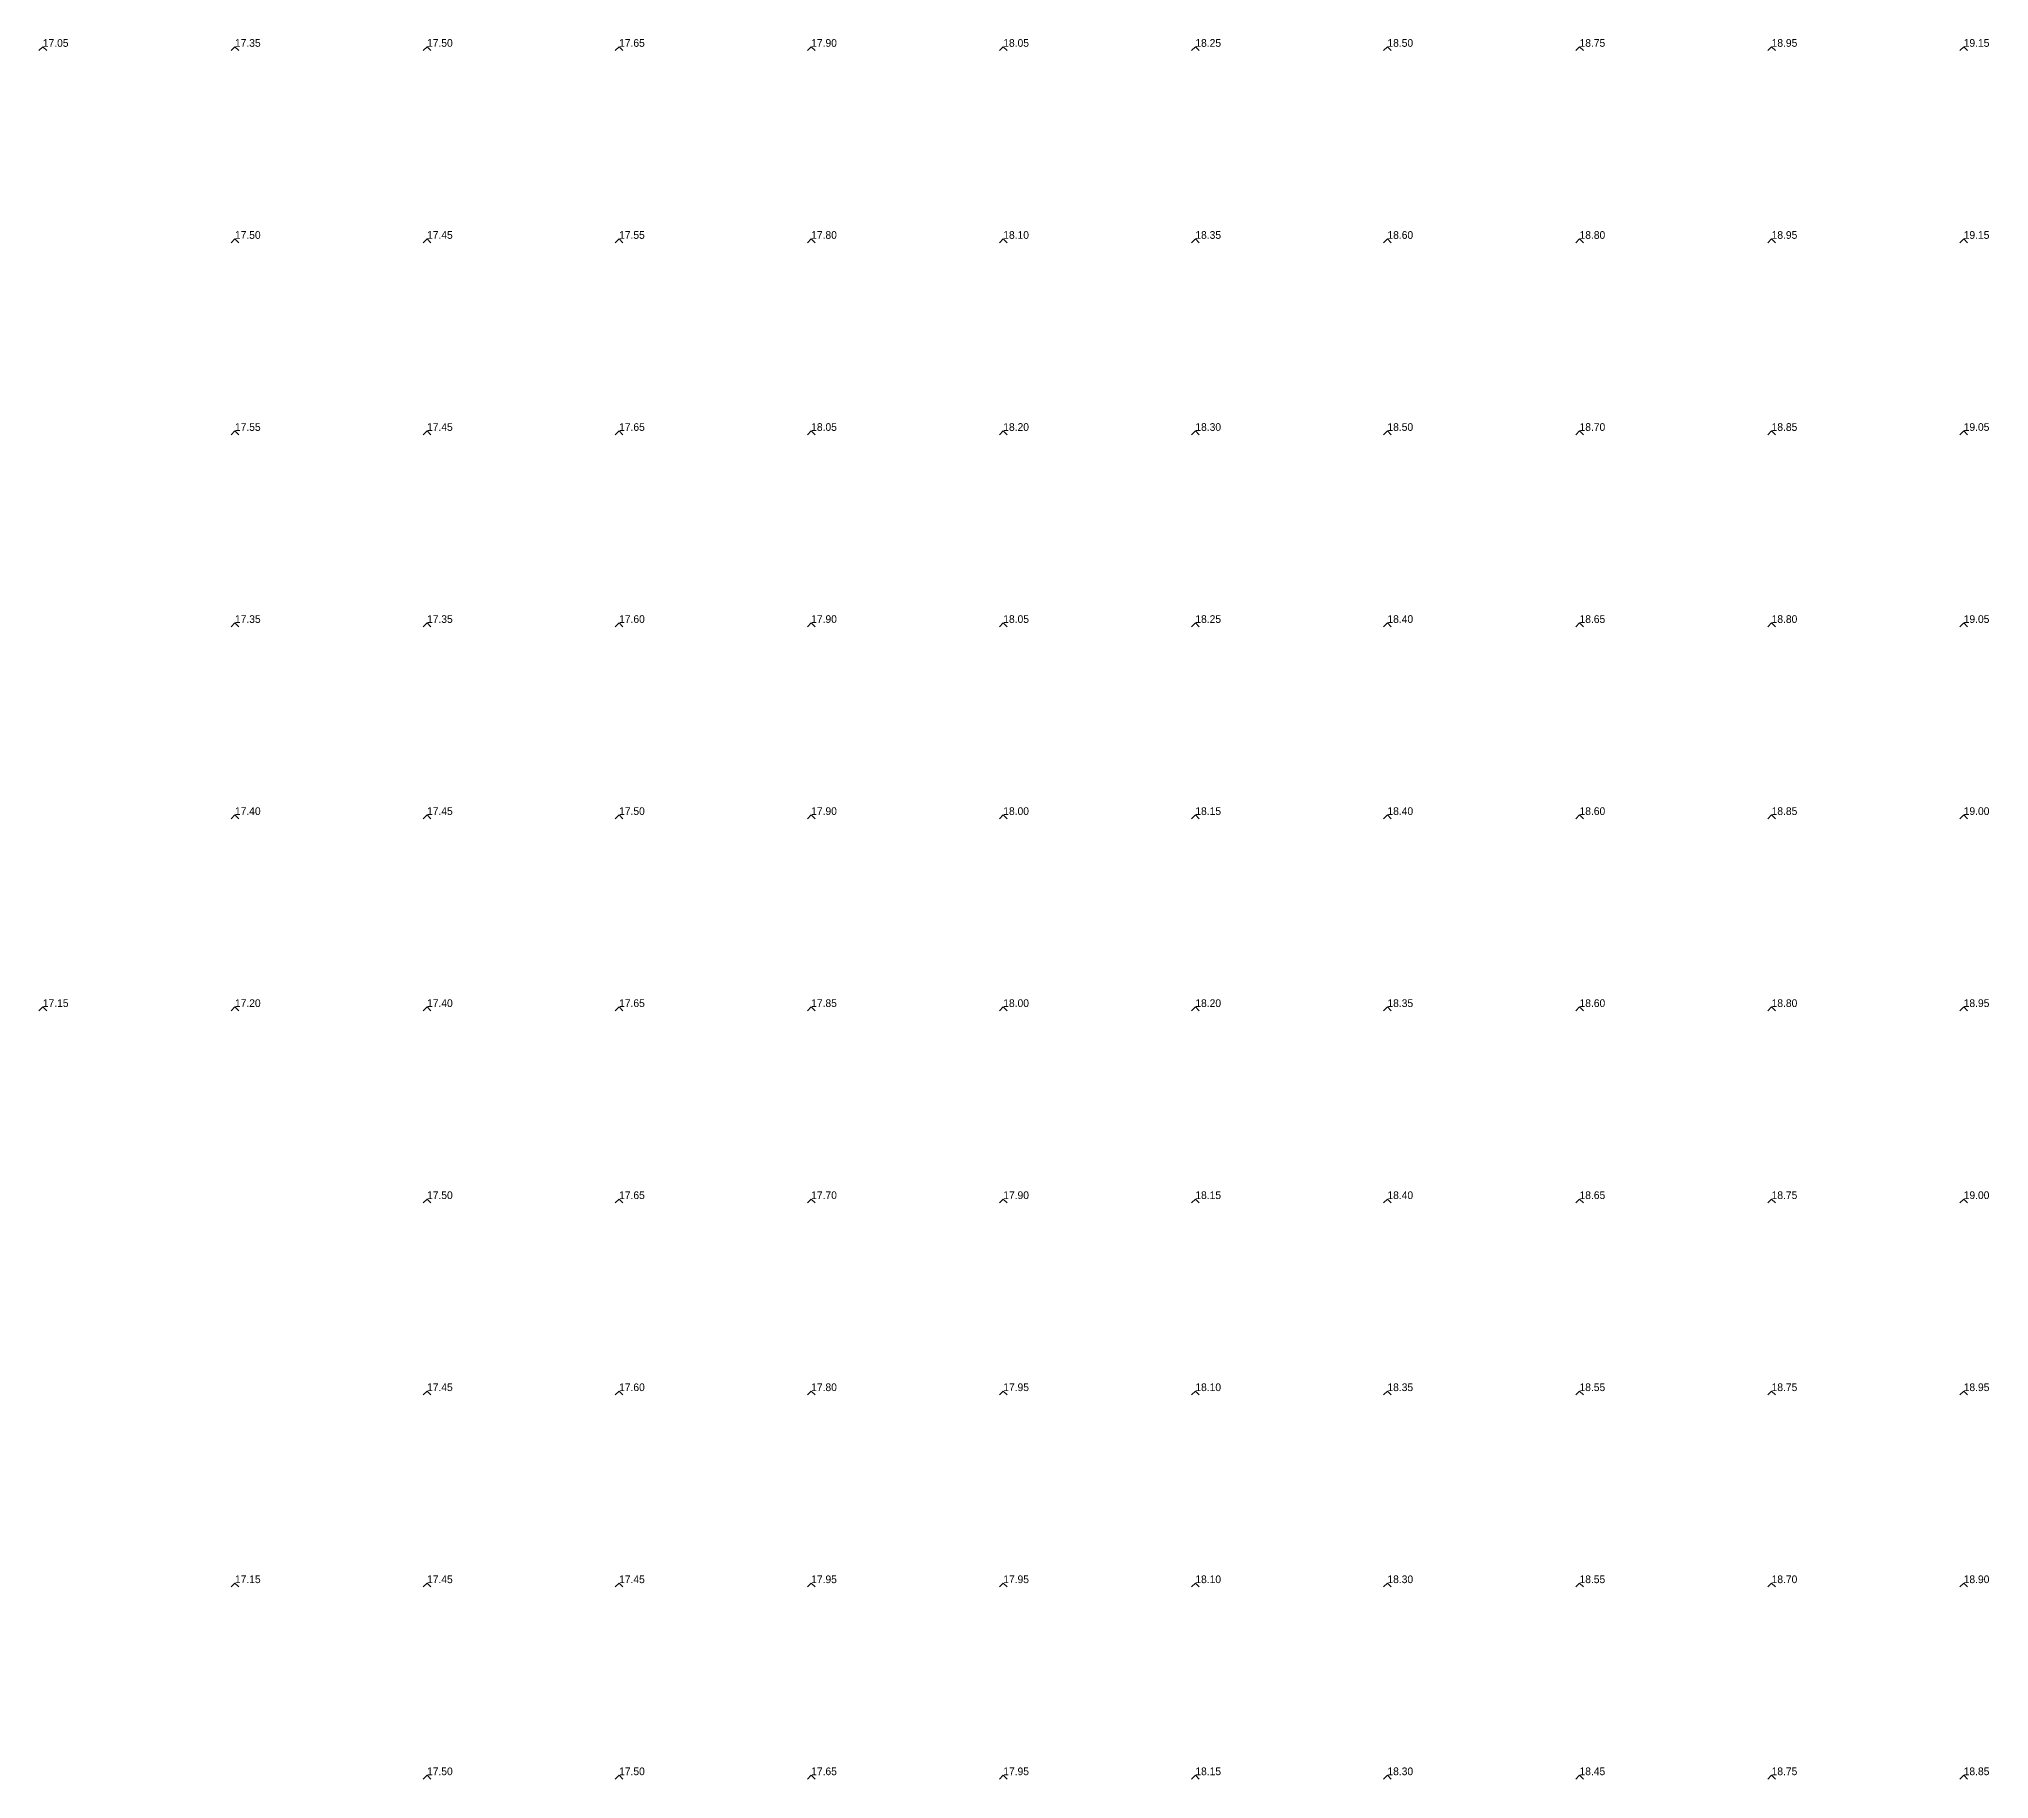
# Model space of a CAD drawing. Extents: x 570945 to 571083, y 5181392 to 5181597.
# Drawn here: x 570949.82 to 570975.2, y 5181519.08 to 5181541.73 of the extents above; entities that cross this region are included whole.
import ezdxf

# ---------------------------------------------------------------- set-up
doc = ezdxf.new("R2010")
doc.units = 0
doc.layers.add('Soundings', color=1, linetype='CONTINUOUS')

msp = doc.modelspace()

# ---------------------------------------------------------------- linework, layer by layer
at = {"layer": 'Soundings'}
for points in [[(570949.825, 5181541.575), (570949.875, 5181541.625), (570949.925, 5181541.575)], [(570952.325, 5181541.575), (570952.375, 5181541.625), (570952.425, 5181541.575)], [(570954.825, 5181541.575), (570954.875, 5181541.625), (570954.925, 5181541.575)], [(570957.325, 5181541.575), (570957.375, 5181541.625), (570957.425, 5181541.575)], [(570959.825, 5181541.575), (570959.875, 5181541.625), (570959.925, 5181541.575)], [(570962.325, 5181541.575), (570962.375, 5181541.625), (570962.425, 5181541.575)], [(570964.825, 5181541.575), (570964.875, 5181541.625), (570964.925, 5181541.575)], [(570967.325, 5181541.575), (570967.375, 5181541.625), (570967.425, 5181541.575)], [(570969.825, 5181541.575), (570969.875, 5181541.625), (570969.925, 5181541.575)], [(570972.325, 5181541.575), (570972.375, 5181541.625), (570972.425, 5181541.575)], [(570974.825, 5181541.575), (570974.875, 5181541.625), (570974.925, 5181541.575)], [(570952.325, 5181539.075), (570952.375, 5181539.125), (570952.425, 5181539.075)], [(570954.825, 5181539.075), (570954.875, 5181539.125), (570954.925, 5181539.075)], [(570957.325, 5181539.075), (570957.375, 5181539.125), (570957.425, 5181539.075)], [(570959.825, 5181539.075), (570959.875, 5181539.125), (570959.925, 5181539.075)], [(570962.325, 5181539.075), (570962.375, 5181539.125), (570962.425, 5181539.075)], [(570964.825, 5181539.075), (570964.875, 5181539.125), (570964.925, 5181539.075)], [(570967.325, 5181539.075), (570967.375, 5181539.125), (570967.425, 5181539.075)], [(570969.825, 5181539.075), (570969.875, 5181539.125), (570969.925, 5181539.075)], [(570972.325, 5181539.075), (570972.375, 5181539.125), (570972.425, 5181539.075)], [(570974.825, 5181539.075), (570974.875, 5181539.125), (570974.925, 5181539.075)], [(570952.325, 5181536.575), (570952.375, 5181536.625), (570952.425, 5181536.575)], [(570954.825, 5181536.575), (570954.875, 5181536.625), (570954.925, 5181536.575)], [(570957.325, 5181536.575), (570957.375, 5181536.625), (570957.425, 5181536.575)], [(570959.825, 5181536.575), (570959.875, 5181536.625), (570959.925, 5181536.575)], [(570962.325, 5181536.575), (570962.375, 5181536.625), (570962.425, 5181536.575)], [(570964.825, 5181536.575), (570964.875, 5181536.625), (570964.925, 5181536.575)], [(570967.325, 5181536.575), (570967.375, 5181536.625), (570967.425, 5181536.575)], [(570969.825, 5181536.575), (570969.875, 5181536.625), (570969.925, 5181536.575)], [(570972.325, 5181536.575), (570972.375, 5181536.625), (570972.425, 5181536.575)], [(570974.825, 5181536.575), (570974.875, 5181536.625), (570974.925, 5181536.575)], [(570952.325, 5181534.075), (570952.375, 5181534.125), (570952.425, 5181534.075)], [(570954.825, 5181534.075), (570954.875, 5181534.125), (570954.925, 5181534.075)], [(570957.325, 5181534.075), (570957.375, 5181534.125), (570957.425, 5181534.075)], [(570959.825, 5181534.075), (570959.875, 5181534.125), (570959.925, 5181534.075)], [(570962.325, 5181534.075), (570962.375, 5181534.125), (570962.425, 5181534.075)], [(570964.825, 5181534.075), (570964.875, 5181534.125), (570964.925, 5181534.075)], [(570967.325, 5181534.075), (570967.375, 5181534.125), (570967.425, 5181534.075)], [(570969.825, 5181534.075), (570969.875, 5181534.125), (570969.925, 5181534.075)], [(570972.325, 5181534.075), (570972.375, 5181534.125), (570972.425, 5181534.075)], [(570974.825, 5181534.075), (570974.875, 5181534.125), (570974.925, 5181534.075)], [(570952.325, 5181531.575), (570952.375, 5181531.625), (570952.425, 5181531.575)], [(570954.825, 5181531.575), (570954.875, 5181531.625), (570954.925, 5181531.575)], [(570957.325, 5181531.575), (570957.375, 5181531.625), (570957.425, 5181531.575)], [(570959.825, 5181531.575), (570959.875, 5181531.625), (570959.925, 5181531.575)], [(570962.325, 5181531.575), (570962.375, 5181531.625), (570962.425, 5181531.575)], [(570964.825, 5181531.575), (570964.875, 5181531.625), (570964.925, 5181531.575)], [(570967.325, 5181531.575), (570967.375, 5181531.625), (570967.425, 5181531.575)], [(570969.825, 5181531.575), (570969.875, 5181531.625), (570969.925, 5181531.575)], [(570972.325, 5181531.575), (570972.375, 5181531.625), (570972.425, 5181531.575)], [(570974.825, 5181531.575), (570974.875, 5181531.625), (570974.925, 5181531.575)], [(570949.825, 5181529.075), (570949.875, 5181529.125), (570949.925, 5181529.075)], [(570952.325, 5181529.075), (570952.375, 5181529.125), (570952.425, 5181529.075)], [(570954.825, 5181529.075), (570954.875, 5181529.125), (570954.925, 5181529.075)], [(570957.325, 5181529.075), (570957.375, 5181529.125), (570957.425, 5181529.075)], [(570959.825, 5181529.075), (570959.875, 5181529.125), (570959.925, 5181529.075)], [(570962.325, 5181529.075), (570962.375, 5181529.125), (570962.425, 5181529.075)], [(570964.825, 5181529.075), (570964.875, 5181529.125), (570964.925, 5181529.075)], [(570967.325, 5181529.075), (570967.375, 5181529.125), (570967.425, 5181529.075)], [(570969.825, 5181529.075), (570969.875, 5181529.125), (570969.925, 5181529.075)], [(570972.325, 5181529.075), (570972.375, 5181529.125), (570972.425, 5181529.075)], [(570974.825, 5181529.075), (570974.875, 5181529.125), (570974.925, 5181529.075)], [(570954.825, 5181526.575), (570954.875, 5181526.625), (570954.925, 5181526.575)], [(570957.325, 5181526.575), (570957.375, 5181526.625), (570957.425, 5181526.575)], [(570959.825, 5181526.575), (570959.875, 5181526.625), (570959.925, 5181526.575)], [(570962.325, 5181526.575), (570962.375, 5181526.625), (570962.425, 5181526.575)], [(570964.825, 5181526.575), (570964.875, 5181526.625), (570964.925, 5181526.575)], [(570967.325, 5181526.575), (570967.375, 5181526.625), (570967.425, 5181526.575)], [(570969.825, 5181526.575), (570969.875, 5181526.625), (570969.925, 5181526.575)], [(570972.325, 5181526.575), (570972.375, 5181526.625), (570972.425, 5181526.575)], [(570974.825, 5181526.575), (570974.875, 5181526.625), (570974.925, 5181526.575)], [(570954.825, 5181524.075), (570954.875, 5181524.125), (570954.925, 5181524.075)], [(570957.325, 5181524.075), (570957.375, 5181524.125), (570957.425, 5181524.075)], [(570959.825, 5181524.075), (570959.875, 5181524.125), (570959.925, 5181524.075)], [(570962.325, 5181524.075), (570962.375, 5181524.125), (570962.425, 5181524.075)], [(570964.825, 5181524.075), (570964.875, 5181524.125), (570964.925, 5181524.075)], [(570967.325, 5181524.075), (570967.375, 5181524.125), (570967.425, 5181524.075)], [(570969.825, 5181524.075), (570969.875, 5181524.125), (570969.925, 5181524.075)], [(570972.325, 5181524.075), (570972.375, 5181524.125), (570972.425, 5181524.075)], [(570974.825, 5181524.075), (570974.875, 5181524.125), (570974.925, 5181524.075)], [(570952.325, 5181521.575), (570952.375, 5181521.625), (570952.425, 5181521.575)], [(570954.825, 5181521.575), (570954.875, 5181521.625), (570954.925, 5181521.575)], [(570957.325, 5181521.575), (570957.375, 5181521.625), (570957.425, 5181521.575)], [(570959.825, 5181521.575), (570959.875, 5181521.625), (570959.925, 5181521.575)], [(570962.325, 5181521.575), (570962.375, 5181521.625), (570962.425, 5181521.575)], [(570964.825, 5181521.575), (570964.875, 5181521.625), (570964.925, 5181521.575)], [(570967.325, 5181521.575), (570967.375, 5181521.625), (570967.425, 5181521.575)], [(570969.825, 5181521.575), (570969.875, 5181521.625), (570969.925, 5181521.575)], [(570972.325, 5181521.575), (570972.375, 5181521.625), (570972.425, 5181521.575)], [(570974.825, 5181521.575), (570974.875, 5181521.625), (570974.925, 5181521.575)], [(570954.825, 5181519.075), (570954.875, 5181519.125), (570954.925, 5181519.075)], [(570957.325, 5181519.075), (570957.375, 5181519.125), (570957.425, 5181519.075)], [(570959.825, 5181519.075), (570959.875, 5181519.125), (570959.925, 5181519.075)], [(570962.325, 5181519.075), (570962.375, 5181519.125), (570962.425, 5181519.075)], [(570964.825, 5181519.075), (570964.875, 5181519.125), (570964.925, 5181519.075)], [(570967.325, 5181519.075), (570967.375, 5181519.125), (570967.425, 5181519.075)], [(570969.825, 5181519.075), (570969.875, 5181519.125), (570969.925, 5181519.075)], [(570972.325, 5181519.075), (570972.375, 5181519.125), (570972.425, 5181519.075)], [(570974.825, 5181519.075), (570974.875, 5181519.125), (570974.925, 5181519.075)]]:
    msp.add_lwpolyline(points, dxfattribs=at)

# ---------------------------------------------------------------- texts
for s, p in [('17.05', (570949.875, 5181541.625, 17.05)), ('17.35', (570952.375, 5181541.625, 17.35)), ('17.50', (570954.875, 5181541.625, 17.5)), ('17.65', (570957.375, 5181541.625, 17.65)), ('17.90', (570959.875, 5181541.625, 17.9)), ('18.05', (570962.375, 5181541.625, 18.05)), ('18.25', (570964.875, 5181541.625, 18.25)), ('18.50', (570967.375, 5181541.625, 18.5)), ('18.75', (570969.875, 5181541.625, 18.75)), ('18.95', (570972.375, 5181541.625, 18.95)), ('19.15', (570974.875, 5181541.625, 19.15)), ('17.50', (570952.375, 5181539.125, 17.5)), ('17.45', (570954.875, 5181539.125, 17.45)), ('17.55', (570957.375, 5181539.125, 17.55)), ('17.80', (570959.875, 5181539.125, 17.8)), ('18.10', (570962.375, 5181539.125, 18.1)), ('18.35', (570964.875, 5181539.125, 18.35)), ('18.60', (570967.375, 5181539.125, 18.6)), ('18.80', (570969.875, 5181539.125, 18.8)), ('18.95', (570972.375, 5181539.125, 18.95)), ('19.15', (570974.875, 5181539.125, 19.15)), ('17.55', (570952.375, 5181536.625, 17.55)), ('17.45', (570954.875, 5181536.625, 17.45)), ('17.65', (570957.375, 5181536.625, 17.65)), ('18.05', (570959.875, 5181536.625, 18.05)), ('18.20', (570962.375, 5181536.625, 18.2)), ('18.30', (570964.875, 5181536.625, 18.3)), ('18.50', (570967.375, 5181536.625, 18.5)), ('18.70', (570969.875, 5181536.625, 18.7)), ('18.85', (570972.375, 5181536.625, 18.85)), ('19.05', (570974.875, 5181536.625, 19.05)), ('17.35', (570952.375, 5181534.125, 17.35)), ('17.35', (570954.875, 5181534.125, 17.35)), ('17.60', (570957.375, 5181534.125, 17.6)), ('17.90', (570959.875, 5181534.125, 17.9)), ('18.05', (570962.375, 5181534.125, 18.05)), ('18.25', (570964.875, 5181534.125, 18.25)), ('18.40', (570967.375, 5181534.125, 18.4)), ('18.65', (570969.875, 5181534.125, 18.65)), ('18.80', (570972.375, 5181534.125, 18.8)), ('19.05', (570974.875, 5181534.125, 19.05)), ('17.40', (570952.375, 5181531.625, 17.4)), ('17.45', (570954.875, 5181531.625, 17.45)), ('17.50', (570957.375, 5181531.625, 17.5)), ('17.90', (570959.875, 5181531.625, 17.9)), ('18.00', (570962.375, 5181531.625, 18)), ('18.15', (570964.875, 5181531.625, 18.15)), ('18.40', (570967.375, 5181531.625, 18.4)), ('18.60', (570969.875, 5181531.625, 18.6)), ('18.85', (570972.375, 5181531.625, 18.85)), ('19.00', (570974.875, 5181531.625, 19)), ('17.15', (570949.875, 5181529.125, 17.15)), ('17.20', (570952.375, 5181529.125, 17.2)), ('17.40', (570954.875, 5181529.125, 17.4)), ('17.65', (570957.375, 5181529.125, 17.65)), ('17.85', (570959.875, 5181529.125, 17.85)), ('18.00', (570962.375, 5181529.125, 18)), ('18.20', (570964.875, 5181529.125, 18.2)), ('18.35', (570967.375, 5181529.125, 18.35)), ('18.60', (570969.875, 5181529.125, 18.6)), ('18.80', (570972.375, 5181529.125, 18.8)), ('18.95', (570974.875, 5181529.125, 18.95)), ('17.50', (570954.875, 5181526.625, 17.5)), ('17.65', (570957.375, 5181526.625, 17.65)), ('17.70', (570959.875, 5181526.625, 17.7)), ('17.90', (570962.375, 5181526.625, 17.9)), ('18.15', (570964.875, 5181526.625, 18.15)), ('18.40', (570967.375, 5181526.625, 18.4)), ('18.65', (570969.875, 5181526.625, 18.65)), ('18.75', (570972.375, 5181526.625, 18.75)), ('19.00', (570974.875, 5181526.625, 19)), ('17.45', (570954.875, 5181524.125, 17.45)), ('17.60', (570957.375, 5181524.125, 17.6)), ('17.80', (570959.875, 5181524.125, 17.8)), ('17.95', (570962.375, 5181524.125, 17.95)), ('18.10', (570964.875, 5181524.125, 18.1)), ('18.35', (570967.375, 5181524.125, 18.35)), ('18.55', (570969.875, 5181524.125, 18.55)), ('18.75', (570972.375, 5181524.125, 18.75)), ('18.95', (570974.875, 5181524.125, 18.95)), ('17.15', (570952.375, 5181521.625, 17.15)), ('17.45', (570954.875, 5181521.625, 17.45)), ('17.45', (570957.375, 5181521.625, 17.45)), ('17.95', (570959.875, 5181521.625, 17.95)), ('17.95', (570962.375, 5181521.625, 17.95)), ('18.10', (570964.875, 5181521.625, 18.1)), ('18.30', (570967.375, 5181521.625, 18.3)), ('18.55', (570969.875, 5181521.625, 18.55)), ('18.70', (570972.375, 5181521.625, 18.7)), ('18.90', (570974.875, 5181521.625, 18.9)), ('17.50', (570954.875, 5181519.125, 17.5)), ('17.50', (570957.375, 5181519.125, 17.5)), ('17.65', (570959.875, 5181519.125, 17.65)), ('17.95', (570962.375, 5181519.125, 17.95)), ('18.15', (570964.875, 5181519.125, 18.15)), ('18.30', (570967.375, 5181519.125, 18.3)), ('18.45', (570969.875, 5181519.125, 18.45)), ('18.75', (570972.375, 5181519.125, 18.75)), ('18.85', (570974.875, 5181519.125, 18.85))]:
    msp.add_text(s, height=0.1, dxfattribs=at).set_placement(p)

doc.saveas('drawing.dxf')
